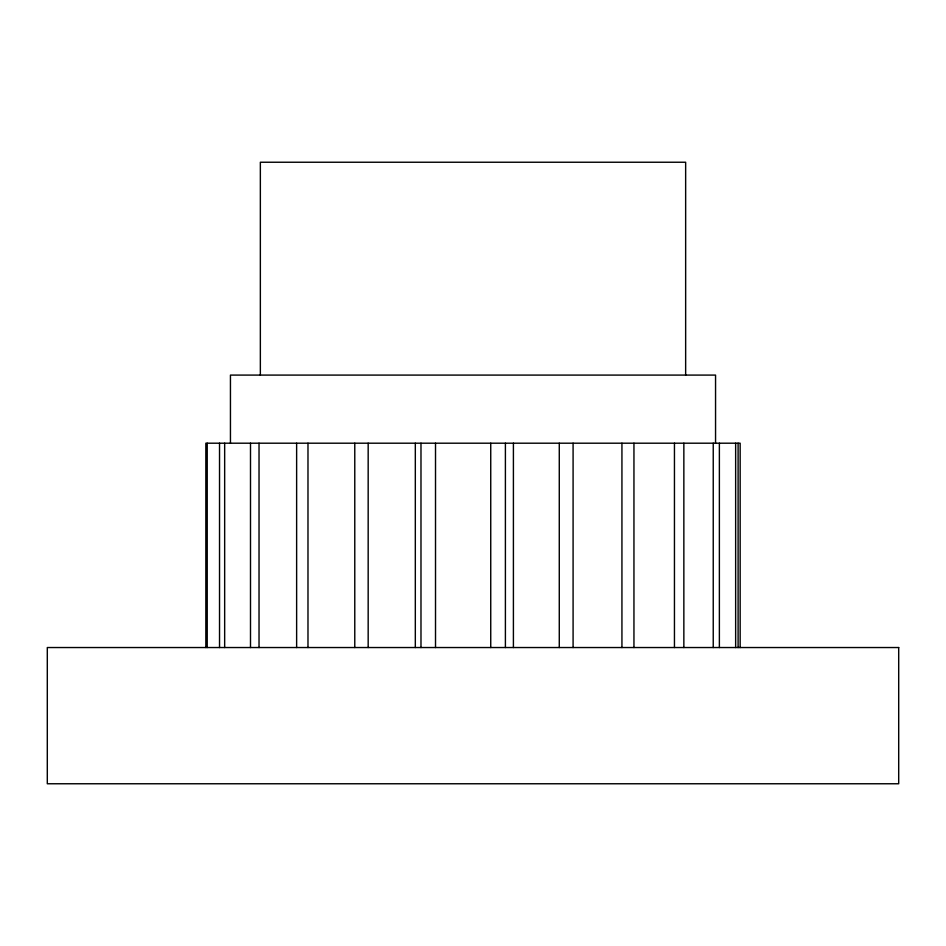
<?xml version="1.0" encoding="UTF-8"?>
<svg xmlns="http://www.w3.org/2000/svg" width="946" height="946" viewBox="0 0 946 946"><rect width="100%" height="100%" fill="white"/><g stroke="black" fill="none" stroke-linecap="round" stroke-linejoin="round"><path stroke-width="1.42" d="M740.162 647.537L740.162 443.201L205.838 443.201L205.838 647.537M738.105 443.201L738.105 647.537M735.645 443.201L735.645 647.537M719.374 443.201L719.374 647.537M715.554 443.201L715.554 375.089L230.446 375.089L230.446 443.201M713.237 443.201L713.237 647.537M685.649 375.089L685.649 162.239L260.351 162.239L260.351 375.089M683.852 443.201L683.852 647.537M674.451 443.201L674.451 647.537M633.95 443.201L633.95 647.537M621.936 443.201L621.936 647.537M573.087 443.201L573.087 647.537M559.275 443.201L559.275 647.537M513.406 443.201L513.406 647.537M505.401 443.201L505.401 647.537M490.738 443.201L490.738 647.537M435.515 443.201L435.515 647.537M420.982 443.201L420.982 647.537M415.318 443.201L415.318 647.537M368.171 443.201L368.171 647.537M354.774 443.201L354.774 647.537M307.982 443.201L307.982 647.537M296.63 443.201L296.63 647.537M259.027 443.201L259.027 647.537M250.501 443.201L250.501 647.537M224.663 443.201L224.663 647.537M219.531 443.201L219.531 647.537M207.221 443.201L207.221 647.537M898.7 647.537L47.3 647.537L47.3 783.761L898.7 783.761L898.7 647.537"/></g></svg>
